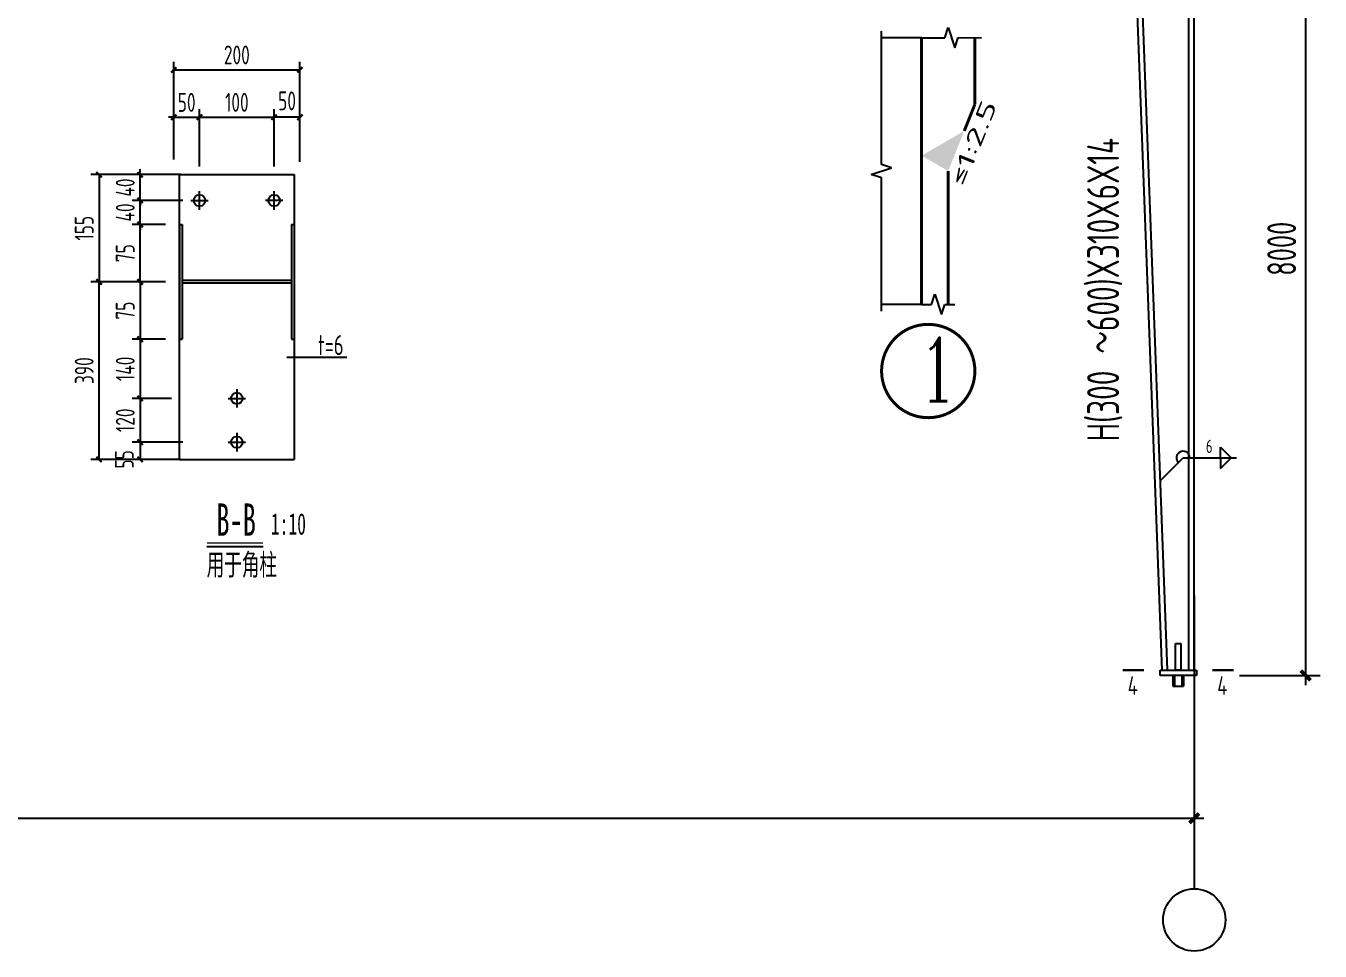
# Model space of a CAD drawing. Extents: x -17471 to 313636, y -71590 to 757901.
# Drawn here: x 228823 to 253097, y 582926 to 600274 of the extents above; entities that cross this region are included whole.
import ezdxf
from ezdxf.enums import TextEntityAlignment as Align

# ---------------------------------------------------------------- set-up
doc = ezdxf.new("R2010")
doc.units = 0
doc.header["$LTSCALE"] = 1000
doc.header["$MEASUREMENT"] = 0
for name, color, linetype in [('10', 7, 'Continuous'), ('112', 253, 'Continuous'), ('116', 1, 'Continuous'), ('14', 2, 'Continuous'), ('ADIM', 3, 'Continuous'), ('DIM', 3, 'Continuous'), ('DOTE', 1, 'Continuous'), ('PUB_TEXT', 7, 'Continuous'), ('THICK', 6, 'Continuous'), ('THIN', 7, 'Continuous'), ('墙线__粗线', 7, 'Continuous'), ('柱子', 3, 'Continuous'), ('焊缝标注', 253, 'Continuous')]:
    doc.layers.add(name, color=color, linetype=linetype)
doc.layers.add('TEXT', color=7, linetype='Continuous', lineweight=13)
doc.styles.add('_TCH_AXIS', font='COMPLEX', dxfattribs={"bigfont": 'GBCBIG'})
doc.styles.add('STYLE1', font='simhei.ttf', dxfattribs={"width": 0.8})
doc.styles.add('TSSD_Dimension', font='Tssdeng.shx', dxfattribs={"width": 0.7, "bigfont": 'hztxt.shx'})
doc.styles.add('TSSD_REIN', font='Tssdeng.shx', dxfattribs={"width": 0.7, "bigfont": 'hztxt.shx'})
doc.dimstyles.new('TSSD_200_200', dxfattribs={"dimtxt": 600, "dimasz": 200, "dimexe": 200, "dimexo": 500, "dimgap": 200, "dimtad": 1, "dimdec": 0, "dimzin": 0, "dimdsep": 46, "dimtxsty": 'TSSD_Dimension', "dimblk": 'ARCHTICK', "dimcen": 0, "dimdle": 200, "dimclrt": 7, "dimadec": 0, "dimazin": 0, "dimtfac": 1, "dimtdec": 0, "dimtix": 1, "dimtmove": 2, "dimatfit": 3, "dimfxl": 0, "dimtolj": 1, "dimtzin": 0, "dimarcsym": 0})
doc.dimstyles.new('TSSD_20_1', dxfattribs={"dimtxt": 3.5, "dimasz": 1, "dimexe": 1.5, "dimexo": 1.5, "dimgap": 1, "dimtad": 1, "dimdec": 0, "dimlfac": 20, "dimzin": 0, "dimdsep": 46, "dimtxsty": 'TSSD_Dimension', "dimblk": 'ARCHTICK', "dimblk1": 'ARCHTICK', "dimblk2": 'ARCHTICK', "dimsah": 1, "dimcen": 0, "dimclrd": 3, "dimclre": 3, "dimclrt": 7, "dimadec": 0, "dimazin": 0, "dimtfac": 1, "dimtdec": 0, "dimtix": 1, "dimtmove": 2, "dimatfit": 3, "dimldrblk": 'ARCHTICK', "dimfxl": 0, "dimtvp": 0.7, "dimtolj": 1, "dimtzin": 0, "dimarcsym": 0})

# ---------------------------------------------------------------- blocks, each defined once
blk = doc.blocks.new('_ArchTick')
at = {"color": 0, "linetype": 'ByBlock', "const_width": 0.4}
blk.add_lwpolyline([(-0.5, -0.5), (0.5, 0.5)], dxfattribs=at)
blk = doc.blocks.new('*D565')
at = {"layer": 'Defpoints', "color": 0, "transparency": 16777216}
for p in [(251137, 604095), (252827, 604095), (251137, 588095)]:
    blk.add_point(p, dxfattribs=at)
at = {"layer": 'DIM', "color": 0, "lineweight": -2, "transparency": 16777216}
for p, q in [((252827, 587915), (252827, 604275)), ((251587, 604095), (253097, 604095)), ((251587, 588095), (253097, 588095))]:
    blk.add_line(p, q, dxfattribs=at)
at = {"layer": 'DIM', "color": 0, "lineweight": -2, "transparency": 16777216, "xscale": 180, "yscale": 180, "zscale": 180}
for p, rotation in [((252827, 604095), 90), ((252827, 588095), 270)]:
    blk.add_blockref('_ArchTick', p, dxfattribs=dict(at, rotation=rotation))
at = {"layer": 'DIM', "color": 7, "transparency": 16777216, "insert": (252377, 596095), "char_height": 540, "attachment_point": 5, "rotation": 90, "style": 'TSSD_REIN'}
blk.add_mtext('\\A1;8000', dxfattribs=at)
blk = doc.blocks.new('*D567')
at = {"layer": 'Defpoints', "color": 0, "transparency": 16777216}
for p in [(201697, 588095), (250737, 588095), (250737, 585417)]:
    blk.add_point(p, dxfattribs=at)
at = {"layer": 'DIM', "color": 0, "lineweight": -2, "transparency": 16777216}
for p, q in [((201697, 587645), (201697, 585147)), ((250737, 587645), (250737, 585147)), ((201517, 585417), (250917, 585417))]:
    blk.add_line(p, q, dxfattribs=at)
at = {"layer": 'DIM', "color": 0, "lineweight": -2, "transparency": 16777216, "xscale": 180, "yscale": 180, "zscale": 180, "rotation": 180}
blk.add_blockref('_ArchTick', (201697, 585417), dxfattribs=at)
at = {"layer": 'DIM', "color": 0, "lineweight": -2, "transparency": 16777216, "xscale": 180, "yscale": 180, "zscale": 180}
blk.add_blockref('_ArchTick', (250737, 585417), dxfattribs=at)
at = {"layer": 'DIM', "color": 7, "transparency": 16777216, "insert": (226217, 585867), "char_height": 540, "attachment_point": 5, "style": 'TSSD_REIN'}
blk.add_mtext('\\A1;24520', dxfattribs=at)
blk = doc.blocks.new('*D592')
at = {"layer": 'ADIM', "color": 3, "lineweight": -2, "transparency": 16777216}
for p, q in [((10946070, -1659312), (10946070, -1657851)), ((10948408, -1659703), (10948408, -1657851)), ((10946070, -1658001), (10948408, -1658001))]:
    blk.add_line(p, q, dxfattribs=at)
at = {"layer": 'Defpoints', "color": 0, "transparency": 16777216}
for p in [(10948408, -1658001), (10946070, -1659462), (10948408, -1659853, 1169)]:
    blk.add_point(p, dxfattribs=at)
at = {"layer": 'ADIM', "color": 3, "lineweight": -2, "transparency": 16777216, "xscale": 100, "yscale": 100, "zscale": 100, "rotation": 180}
blk.add_blockref('_ArchTick', (10946070, -1658001), dxfattribs=at)
at = {"layer": 'ADIM', "color": 3, "lineweight": -2, "transparency": 16777216, "xscale": 100, "yscale": 100, "zscale": 100}
blk.add_blockref('_ArchTick', (10948408, -1658001), dxfattribs=at)
at = {"layer": 'ADIM', "color": 7, "transparency": 16777216, "insert": (10947239, -1657726), "char_height": 350, "attachment_point": 5, "style": 'TSSD_Dimension'}
blk.add_mtext('\\A1;200', dxfattribs=at)
blk = doc.blocks.new('*D593')
at = {"layer": 'ADIM', "color": 3, "lineweight": -2, "transparency": 16777216}
for p, q in [((10946199, -1659942), (10945297, -1659942)), ((10945447, -1659942), (10945447, -1659842)), ((10945447, -1660420), (10945447, -1659942)), ((10946239, -1660420), (10945297, -1660420)), ((10945447, -1660420), (10945447, -1660520))]:
    blk.add_line(p, q, dxfattribs=at)
at = {"layer": 'Defpoints', "color": 0, "transparency": 16777216}
for p in [(10945447, -1659942), (10946349, -1659942, 1251), (10946389, -1660420, 1169)]:
    blk.add_point(p, dxfattribs=at)
at = {"layer": 'ADIM', "color": 3, "lineweight": -2, "transparency": 16777216, "xscale": 100, "yscale": 100, "zscale": 100}
for p, rotation in [((10945447, -1659942), 270), ((10945447, -1660420), 90)]:
    blk.add_blockref('_ArchTick', p, dxfattribs=dict(at, rotation=rotation))
at = {"layer": 'ADIM', "color": 7, "transparency": 16777216, "insert": (10945172, -1660181), "char_height": 350, "attachment_point": 5, "rotation": 90, "style": 'TSSD_Dimension'}
blk.add_mtext('\\A1;40', dxfattribs=at)
blk = doc.blocks.new('*D594')
at = {"layer": 'ADIM', "color": 3, "lineweight": -2, "transparency": 16777216}
for p, q in [((10946239, -1664897), (10945297, -1664897)), ((10945447, -1664897), (10945447, -1665215)), ((10946199, -1665215), (10945297, -1665215))]:
    blk.add_line(p, q, dxfattribs=at)
at = {"layer": 'Defpoints', "color": 0, "transparency": 16777216}
for p in [(10946389, -1664897, -322), (10945447, -1665215), (10946349, -1665215, 1251)]:
    blk.add_point(p, dxfattribs=at)
at = {"layer": 'ADIM', "color": 3, "lineweight": -2, "transparency": 16777216, "xscale": 100, "yscale": 100, "zscale": 100}
for p, rotation in [((10945447, -1664897), 90), ((10945447, -1665215), 270)]:
    blk.add_blockref('_ArchTick', p, dxfattribs=dict(at, rotation=rotation))
at = {"layer": 'ADIM', "color": 7, "transparency": 16777216, "insert": (10945155, -1665215), "char_height": 350, "attachment_point": 5, "rotation": 90, "style": 'TSSD_Dimension'}
blk.add_mtext('\\A1;55', dxfattribs=at)
blk = doc.blocks.new('*D595')
at = {"layer": 'ADIM', "color": 3, "lineweight": -2, "transparency": 16777216}
for p, q in [((10946239, -1660420), (10945297, -1660420)), ((10945447, -1660420), (10945447, -1660320)), ((10945447, -1660866), (10945447, -1660420)), ((10945920, -1660866), (10945297, -1660866)), ((10945447, -1660866), (10945447, -1660966))]:
    blk.add_line(p, q, dxfattribs=at)
at = {"layer": 'Defpoints', "color": 0, "transparency": 16777216}
for p in [(10945447, -1660420), (10946389, -1660420, 1169), (10946070, -1660866, 1169)]:
    blk.add_point(p, dxfattribs=at)
at = {"layer": 'ADIM', "color": 3, "lineweight": -2, "transparency": 16777216, "xscale": 100, "yscale": 100, "zscale": 100}
for p, rotation in [((10945447, -1660420), 270), ((10945447, -1660866), 90)]:
    blk.add_blockref('_ArchTick', p, dxfattribs=dict(at, rotation=rotation))
at = {"layer": 'ADIM', "color": 7, "transparency": 16777216, "insert": (10945172, -1660643), "char_height": 350, "attachment_point": 5, "rotation": 90, "style": 'TSSD_Dimension'}
blk.add_mtext('\\A1;40', dxfattribs=at)
blk = doc.blocks.new('*D596')
at = {"layer": 'ADIM', "color": 3, "lineweight": -2, "transparency": 16777216}
for p, q in [((10946027, -1659942), (10944537, -1659942)), ((10944687, -1659942), (10944687, -1661929)), ((10945920, -1661929), (10944537, -1661929))]:
    blk.add_line(p, q, dxfattribs=at)
at = {"layer": 'Defpoints', "color": 0, "transparency": 16777216}
for p in [(10946177, -1659942, 1169), (10944687, -1661929), (10946070, -1661929, 1169)]:
    blk.add_point(p, dxfattribs=at)
at = {"layer": 'ADIM', "color": 3, "lineweight": -2, "transparency": 16777216, "xscale": 100, "yscale": 100, "zscale": 100}
for p, rotation in [((10944687, -1659942), 90), ((10944687, -1661929), 270)]:
    blk.add_blockref('_ArchTick', p, dxfattribs=dict(at, rotation=rotation))
at = {"layer": 'ADIM', "color": 7, "transparency": 16777216, "insert": (10944412, -1660935), "char_height": 350, "attachment_point": 5, "rotation": 90, "style": 'TSSD_Dimension'}
blk.add_mtext('\\A1;155', dxfattribs=at)
blk = doc.blocks.new('*D597')
at = {"layer": 'ADIM', "color": 3, "lineweight": -2, "transparency": 16777216}
for p, q in [((10945920, -1660866), (10945297, -1660866)), ((10945447, -1661929), (10945447, -1660866)), ((10945920, -1661929), (10945297, -1661929))]:
    blk.add_line(p, q, dxfattribs=at)
at = {"layer": 'Defpoints', "color": 0, "transparency": 16777216}
for p in [(10945447, -1660866), (10946070, -1660866, 1169), (10946070, -1661929, 1169)]:
    blk.add_point(p, dxfattribs=at)
at = {"layer": 'ADIM', "color": 3, "lineweight": -2, "transparency": 16777216, "xscale": 100, "yscale": 100, "zscale": 100}
for p, rotation in [((10945447, -1660866), 90), ((10945447, -1661929), 270)]:
    blk.add_blockref('_ArchTick', p, dxfattribs=dict(at, rotation=rotation))
at = {"layer": 'ADIM', "color": 7, "transparency": 16777216, "insert": (10945172, -1661397), "char_height": 350, "attachment_point": 5, "rotation": 90, "style": 'TSSD_Dimension'}
blk.add_mtext('\\A1;75', dxfattribs=at)
blk = doc.blocks.new('*D598')
at = {"layer": 'ADIM', "color": 3, "lineweight": -2, "transparency": 16777216}
for p, q in [((10946027, -1664085), (10945297, -1664085)), ((10945447, -1664085), (10945447, -1664897)), ((10946239, -1664897), (10945297, -1664897))]:
    blk.add_line(p, q, dxfattribs=at)
at = {"layer": 'Defpoints', "color": 0, "transparency": 16777216}
for p in [(10946177, -1664085, 720), (10945447, -1664897), (10946389, -1664897, -322)]:
    blk.add_point(p, dxfattribs=at)
at = {"layer": 'ADIM', "color": 3, "lineweight": -2, "transparency": 16777216, "xscale": 100, "yscale": 100, "zscale": 100}
for p, rotation in [((10945447, -1664085), 90), ((10945447, -1664897), 270)]:
    blk.add_blockref('_ArchTick', p, dxfattribs=dict(at, rotation=rotation))
at = {"layer": 'ADIM', "color": 7, "transparency": 16777216, "insert": (10945172, -1664491), "char_height": 350, "attachment_point": 5, "rotation": 90, "style": 'TSSD_Dimension'}
blk.add_mtext('\\A1;120', dxfattribs=at)
blk = doc.blocks.new('*D599')
at = {"layer": 'ADIM', "color": 3, "lineweight": -2, "transparency": 16777216}
for p, q in [((10945920, -1661929), (10944537, -1661929)), ((10944687, -1665215), (10944687, -1661929)), ((10946040, -1665215), (10944537, -1665215))]:
    blk.add_line(p, q, dxfattribs=at)
at = {"layer": 'Defpoints', "color": 0, "transparency": 16777216}
for p in [(10944687, -1661929), (10946070, -1661929, 1169), (10946190, -1665215, 200)]:
    blk.add_point(p, dxfattribs=at)
at = {"layer": 'ADIM', "color": 3, "lineweight": -2, "transparency": 16777216, "xscale": 100, "yscale": 100, "zscale": 100}
for p, rotation in [((10944687, -1661929), 90), ((10944687, -1665215), 270)]:
    blk.add_blockref('_ArchTick', p, dxfattribs=dict(at, rotation=rotation))
at = {"layer": 'ADIM', "color": 7, "transparency": 16777216, "insert": (10944412, -1663572), "char_height": 350, "attachment_point": 5, "rotation": 90, "style": 'TSSD_Dimension'}
blk.add_mtext('\\A1;390', dxfattribs=at)
blk = doc.blocks.new('*D600')
at = {"layer": 'ADIM', "color": 3, "lineweight": -2, "transparency": 16777216}
for p, q in [((10945920, -1661929), (10945297, -1661929)), ((10945447, -1661929), (10945447, -1662991)), ((10945920, -1662991), (10945297, -1662991))]:
    blk.add_line(p, q, dxfattribs=at)
at = {"layer": 'Defpoints', "color": 0, "transparency": 16777216}
for p in [(10946070, -1661929, 1169), (10945447, -1662991), (10946070, -1662991, 1169)]:
    blk.add_point(p, dxfattribs=at)
at = {"layer": 'ADIM', "color": 3, "lineweight": -2, "transparency": 16777216, "xscale": 100, "yscale": 100, "zscale": 100}
for p, rotation in [((10945447, -1661929), 90), ((10945447, -1662991), 270)]:
    blk.add_blockref('_ArchTick', p, dxfattribs=dict(at, rotation=rotation))
at = {"layer": 'ADIM', "color": 7, "transparency": 16777216, "insert": (10945172, -1662460), "char_height": 350, "attachment_point": 5, "rotation": 90, "style": 'TSSD_Dimension'}
blk.add_mtext('\\A1;75', dxfattribs=at)
blk = doc.blocks.new('*D601')
at = {"layer": 'ADIM', "color": 3, "lineweight": -2, "transparency": 16777216}
for p, q in [((10947930, -1659792), (10947930, -1658729)), ((10948408, -1659662), (10948408, -1658729)), ((10948408, -1658879), (10947930, -1658879))]:
    blk.add_line(p, q, dxfattribs=at)
at = {"layer": 'Defpoints', "color": 0, "transparency": 16777216}
for p in [(10947930, -1658879), (10947930, -1659942), (10948408, -1659812)]:
    blk.add_point(p, dxfattribs=at)
at = {"layer": 'ADIM', "color": 3, "lineweight": -2, "transparency": 16777216, "xscale": 100, "yscale": 100, "zscale": 100, "rotation": 180}
blk.add_blockref('_ArchTick', (10947930, -1658879), dxfattribs=at)
at = {"layer": 'ADIM', "color": 3, "lineweight": -2, "transparency": 16777216, "xscale": 100, "yscale": 100, "zscale": 100}
blk.add_blockref('_ArchTick', (10948408, -1658879), dxfattribs=at)
at = {"layer": 'ADIM', "color": 7, "transparency": 16777216, "insert": (10948169, -1658576), "char_height": 350, "attachment_point": 5, "style": 'TSSD_Dimension'}
blk.add_mtext('\\A1;50', dxfattribs=at)
blk = doc.blocks.new('*D602')
at = {"layer": 'ADIM', "color": 3, "lineweight": -2, "transparency": 16777216}
for p, q in [((10946070, -1659662), (10946070, -1658729)), ((10946548, -1659792), (10946548, -1658729)), ((10946070, -1658879), (10945970, -1658879)), ((10946070, -1658879), (10946548, -1658879)), ((10946548, -1658879), (10946648, -1658879))]:
    blk.add_line(p, q, dxfattribs=at)
at = {"layer": 'Defpoints', "color": 0, "transparency": 16777216}
for p in [(10946548, -1658879), (10946070, -1659812), (10946548, -1659942)]:
    blk.add_point(p, dxfattribs=at)
at = {"layer": 'ADIM', "color": 3, "lineweight": -2, "transparency": 16777216, "xscale": 100, "yscale": 100, "zscale": 100}
blk.add_blockref('_ArchTick', (10946070, -1658879), dxfattribs=at)
at = {"layer": 'ADIM', "color": 3, "lineweight": -2, "transparency": 16777216, "xscale": 100, "yscale": 100, "zscale": 100, "rotation": 180}
blk.add_blockref('_ArchTick', (10946548, -1658879), dxfattribs=at)
at = {"layer": 'ADIM', "color": 7, "transparency": 16777216, "insert": (10946309, -1658604), "char_height": 350, "attachment_point": 5, "style": 'TSSD_Dimension'}
blk.add_mtext('\\A1;50', dxfattribs=at)
blk = doc.blocks.new('*D603')
at = {"layer": 'ADIM', "color": 3, "lineweight": -2, "transparency": 16777216}
for p, q in [((10946548, -1659792), (10946548, -1658729)), ((10947930, -1659792), (10947930, -1658729)), ((10946548, -1658879), (10947930, -1658879))]:
    blk.add_line(p, q, dxfattribs=at)
at = {"layer": 'Defpoints', "color": 0, "transparency": 16777216}
for p in [(10947930, -1658879), (10946548, -1659942), (10947930, -1659942)]:
    blk.add_point(p, dxfattribs=at)
at = {"layer": 'ADIM', "color": 3, "lineweight": -2, "transparency": 16777216, "xscale": 100, "yscale": 100, "zscale": 100, "rotation": 180}
blk.add_blockref('_ArchTick', (10946548, -1658879), dxfattribs=at)
at = {"layer": 'ADIM', "color": 3, "lineweight": -2, "transparency": 16777216, "xscale": 100, "yscale": 100, "zscale": 100}
blk.add_blockref('_ArchTick', (10947930, -1658879), dxfattribs=at)
at = {"layer": 'ADIM', "color": 7, "transparency": 16777216, "insert": (10947239, -1658604), "char_height": 350, "attachment_point": 5, "style": 'TSSD_Dimension'}
blk.add_mtext('\\A1;100', dxfattribs=at)
blk = doc.blocks.new('*D591')
at = {"layer": 'ADIM', "color": 3, "lineweight": -2, "transparency": 16777216}
for p, q in [((10945920, -1662991), (10945297, -1662991)), ((10945447, -1662991), (10945447, -1664085)), ((10946027, -1664085), (10945297, -1664085))]:
    blk.add_line(p, q, dxfattribs=at)
at = {"layer": 'Defpoints', "color": 0, "transparency": 16777216}
for p in [(10946070, -1662991, -73), (10945447, -1664085), (10946177, -1664085, -322)]:
    blk.add_point(p, dxfattribs=at)
at = {"layer": 'ADIM', "color": 3, "lineweight": -2, "transparency": 16777216, "xscale": 100, "yscale": 100, "zscale": 100}
for p, rotation in [((10945447, -1662991), 90), ((10945447, -1664085), 270)]:
    blk.add_blockref('_ArchTick', p, dxfattribs=dict(at, rotation=rotation))
at = {"layer": 'ADIM', "color": 7, "transparency": 16777216, "insert": (10945172, -1663538), "char_height": 350, "attachment_point": 5, "rotation": 90, "style": 'TSSD_Dimension'}
blk.add_mtext('\\A1;140', dxfattribs=at)
blk = doc.blocks.new('zj2')
at = {"color": 2}
for p, q in [((10946176.5, -1665215.3, 213), (10946176.5, -1659941.8, 1256.9)), ((10948301.5, -1659941.8, 2425.7), (10948301.5, -1665215.3, 2372.5)), ((10946176.5, -1665215.3, 476.7), (10948301.5, -1665215.3, 1539.2))]:
    blk.add_line(p, q, dxfattribs=at)
at = {"color": 3}
for p, q in [((10946176.5, -1660866.2, 1256.9), (10946176.5, -1662991.2, 1256.9)), ((10946176.5, -1660866.2, 1256.9), (10946226.5, -1660866.2, 1256.9)), ((10946226.5, -1660866.2, 1256.9), (10946226.5, -1662991.2, 1256.9)), ((10948251.5, -1660866.2, 2425.7), (10948251.5, -1662991.2, 2425.7)), ((10948251.5, -1660866.2, 2425.7), (10948301.5, -1660866.2, 2425.7)), ((10948301.5, -1660866.2, 2425.7), (10948301.5, -1662991.2, 2425.7)), ((10948251.5, -1661903.7, 2398.2), (10946226.5, -1661903.7, 1284.4)), ((10948251.5, -1661953.7, 2398.2), (10946226.5, -1661953.7, 1284.4)), ((10946176.5, -1662991.2, 1256.9), (10946226.5, -1662991.2, 1256.9)), ((10948251.5, -1662991.2, 2425.7), (10948301.5, -1662991.2, 2372.5))]:
    blk.add_line(p, q, dxfattribs=at)
at = {"layer": 'ADIM'}
blk.add_line((10948165.8, -1663319.5, 88.2), (10949278.1, -1663319.5, 88.2), dxfattribs=at)
at = {"layer": 'THICK', "linetype": 'Continuous', "const_width": 29.9, "elevation": 55.1}
blk.add_lwpolyline([(10946685.5, -1666763.3), (10947723.7, -1666763.3)], dxfattribs=at)
at = {"layer": 'THIN', "color": 2}
blk.add_line((10946176.5, -1659941.8, 1256.9), (10948301.5, -1659941.8, 2425.7), dxfattribs=at)
at = {"layer": 'THIN'}
for p, q in [((10946548.4, -1660590.8, 1256.9), (10946548.4, -1660248.2, 1256.9)), ((10947929.7, -1660590.8, 1256.9), (10947929.7, -1660248.2, 1256.9)), ((10946388.6, -1660420, 1256.9), (10946707.4, -1660420, 1256.9)), ((10948089.5, -1660420, 1256.9), (10947770.7, -1660420, 1256.9)), ((10947079.2, -1664085.3, 1008), (10947398, -1664085.3, 1008)), ((10947239, -1663914.4, 1008), (10947239, -1664257.1, 1008)), ((10947239, -1664725.7, -34.4), (10947239, -1665068.4, -34.4)), ((10947079.2, -1664896.6, -34.4), (10947398, -1664896.6, -34.4))]:
    blk.add_line(p, q, dxfattribs=at)
at = {"layer": 'THIN', "linetype": 'Continuous', "elevation": 55.1}
blk.add_lwpolyline([(10946685.5, -1666829.7), (10947723.7, -1666829.7)], dxfattribs=at)
at = {"layer": 'THIN'}
for centre in [(10946548, -1660420, 1256.9), (10947930.1, -1660420, 1256.9), (10947238.6, -1664085.3, 1008), (10947238.6, -1664896.6, -34.4)]:
    blk.add_circle(centre, 105.8, dxfattribs=at)
at = {"layer": 'TEXT'}
for s, height, style, width, p in [('t=6', 371.88, 'TSSD_REIN', 0.7, (10948741, -1663283.6, 88.2)), ('B-B', 597.66, 'STYLE1', 0.6, (10946859.9, -1666629.2, 254.3)), ('用于角柱', 398.44, 'STYLE1', 0.6, (10946678.5, -1667362.2, 785.6))]:
    blk.add_text(s, height=height, dxfattribs=dict(at, style=style, width=width)).set_placement(p)
at = {"layer": 'TEXT', "style": 'STYLE1', "width": 0.6}
blk.add_text('1:10', height=398.44, dxfattribs=at).set_placement((10947869, -1666729, 55.1), align=Align.BOTTOM_LEFT)
at = {"layer": 'ADIM'}
for base, p1, p2, angle, text, picture, middle in [((10948407.8, -1658000.7, 1256.9), (10946070.3, -1659462.1, 1256.9), (10948407.8, -1659852.5, 2425.7), 180, '200', '*D592', (10947239, -1657725.7, 1256.9)), ((10946548.4, -1658879.3, 1256.9), (10946070.3, -1659812, 1256.9), (10946548.4, -1659941.8, 1256.9), 180, '50', '*D602', (10946309.4, -1658604.3, 1256.9)), ((10947929.7, -1658879.3, 1256.9), (10946548.4, -1659941.8, 1256.9), (10947929.7, -1659941.8, 1256.9), 180, '100', '*D603', (10947239, -1658604.3, 1256.9)), ((10944687.5, -1661928.7, 88.2), (10946176.5, -1659941.8, 1256.9), (10946070.3, -1661928.7, 1256.9), 90, '155', '*D596', (10944412.5, -1660935.3, 88.2)), ((10945446.9, -1659941.8, 88.2), (10946388.6, -1660420, 1256.9), (10946349.1, -1659941.8, 1339.4), 90, '40', '*D593', (10945171.9, -1660180.9, 88.2)), ((10945446.9, -1660420, 88.2), (10946070.3, -1660866.2, 1256.9), (10946388.6, -1660420, 1256.9), 90, '40', '*D595', (10945171.9, -1660643.1, 88.2)), ((10945446.9, -1660866.2, 88.2), (10946070.3, -1661928.7, 1256.9), (10946070.3, -1660866.2, 1256.9), 90, '75', '*D597', (10945171.9, -1661397.5, 88.2)), ((10944687.5, -1661928.7, 88.2), (10946189.7, -1665215.3, 288), (10946070.3, -1661928.7, 1256.9), 90, '390', '*D599', (10944412.5, -1663572, 88.2)), ((10945446.9, -1662991.2, 88.2), (10946070.3, -1661928.7, 1256.9), (10946070.3, -1662991.2, 1256.9), 90, '75', '*D600', (10945171.9, -1662460, 88.2)), ((10945446.9, -1664085.3, 1330.3), (10946070.3, -1662991.2, 1256.9), (10946176.5, -1664085.3, 1008), 90, '140', '*D591', (10945171.9, -1663538.2, 1330.3)), ((10945446.9, -1664897, 288), (10946176.5, -1664085.3, 1008), (10946388.6, -1664897, -34.4), 90, '120', '*D598', (10945171.9, -1664491.1, 288))]:
    dim = blk.add_linear_dim(base=base, p1=p1, p2=p2, angle=angle, text=text, dimstyle='TSSD_20_1', override={"dimscale": 100, "dimlfac": 0.2}, dxfattribs=at)
    dim.commit()
    dim.dimension.update_dxf_attribs({"geometry": picture, "text_midpoint": middle})
for base, p1, p2, angle, text, picture, middle in [((10947929.7, -1658879.3, 1256.9), (10948407.8, -1659812, 1256.9), (10947929.7, -1659941.8, 1256.9), 180, '50', '*D601', (10948168.7, -1658575.7, 1256.9)), ((10945446.9, -1665215.3, 288), (10946388.6, -1664897, -34.4), (10946349.1, -1665215.3, 1539.2), 90, '55', '*D594', (10945154.8, -1665215.3, 288))]:
    dim = blk.add_linear_dim(base=base, p1=p1, p2=p2, angle=angle, text=text, dimstyle='TSSD_20_1', override={"dimscale": 100, "dimlfac": 0.2}, dxfattribs=at)
    dim.commit()
    dim.dimension.update_dxf_attribs({"geometry": picture, "text_midpoint": middle, "dimtype": 128})

msp = doc.modelspace()

# ---------------------------------------------------------------- linework, layer by layer
at = {"layer": '10', "const_width": 56.2}
msp.add_lwpolyline([(246622, 593802.6, 1), (244872, 593802.6, 1), (246622, 593802.6, 1)], format="xyb", dxfattribs=at)
at = {"layer": '10', "const_width": 45}
for points in [[(249396.5, 588194.9), (249796.5, 588194.9)], [(251476.5, 588194.9), (251076.5, 588194.9)]]:
    msp.add_lwpolyline(points, dxfattribs=at)
at = {"layer": '112', "color": 3}
msp.add_circle((250736.5, 583510.4), 584.5, dxfattribs=at)
at = {"layer": '116'}
for p, q in [((250336.5, 588094.9), (250336.5, 587894.9)), ((250366.5, 588094.9), (250366.5, 587894.9)), ((250506.5, 588094.9), (250506.5, 587894.9)), ((250536.5, 588094.9), (250536.5, 587894.9)), ((250336.5, 587894.9), (250536.5, 587894.9))]:
    msp.add_line(p, q, dxfattribs=at)
at = {"layer": '14'}
for p, q in [((250386.5, 588694.9), (250486.5, 588694.9)), ((250386.5, 588194.9), (250386.5, 588694.9)), ((250486.5, 588694.9), (250486.5, 588194.9)), ((250096.5, 588194.9), (250776.5, 588194.9)), ((250096.5, 588094.9), (250096.5, 588194.9)), ((250486.5, 588194.9), (250386.5, 588194.9)), ((250776.5, 588194.9), (250776.5, 588094.9)), ((250776.5, 588094.9), (250096.5, 588094.9))]:
    msp.add_line(p, q, dxfattribs=at)
at = {"layer": 'DOTE'}
msp.add_line((250736.5, 589594.9), (250736.5, 584094.9), dxfattribs=at)
at = {"layer": '墙线__粗线', "color": 253}
for p, q in [((244868.1, 597677.6), (244872, 600177.6)), ((246059.5, 600052.6), (246122, 600245)), ((246122, 600245), (246246.7, 599861.1)), ((245622, 600052.6), (244872, 600052.6)), ((245622, 600052.6), (246059.5, 600052.6)), ((246246.7, 599861.1), (246309.5, 600053.3)), ((246309.5, 600053.3), (246747, 600052.6)), ((245060.3, 597614.8), (244868.1, 597677.6)), ((244679.7, 597490.1), (245060.3, 597614.8)), ((244872, 597427.6), (244679.7, 597490.1)), ((244872, 594927.6), (244872, 597427.6)), ((245809.5, 595052.6), (245872, 595245)), ((245872, 595245), (245996.7, 594860.7)), ((245622, 595052.6), (244872, 595052.6)), ((245622, 595052.6), (245809.5, 595052.6)), ((245996.7, 594860.7), (246059.5, 595052.9)), ((246059.5, 595052.9), (246247, 595052.6))]:
    msp.add_line(p, q, dxfattribs=at)
at = {"layer": '墙线__粗线', "color": 2, "const_width": 56.2}
for points in [[(245622, 597841.3), (245622, 600052.6)], [(246622, 598802.6), (246622, 600052.6)], [(246422.3, 598303.3), (246622, 598802.6)]]:
    msp.add_lwpolyline(points, dxfattribs=at)
at = {"layer": '墙线__粗线', "color": 3, "const_width": 56.2}
for points in [[(245622, 595052.6), (245622, 597841.3)], [(246122, 595052.6), (246122, 597552.6)]]:
    msp.add_lwpolyline(points, dxfattribs=at)
at = {"layer": '墙线__粗线'}
msp.add_solid([(246122, 597552.6), (245622, 597841.3), (246422.3, 598303.3)], dxfattribs=at)
at = {"layer": '柱子'}
for p, q in [((250636.5, 588194.9), (250636.5, 603999.8)), ((250736.5, 588194.9), (250736.5, 603994.8)), ((250136.5, 588194.9), (249599.9, 602417.7)), ((250236.5, 588194.9), (249699.9, 602417.7))]:
    msp.add_line(p, q, dxfattribs=at)
at = {"layer": '焊缝标注'}
for p, q in [((251226.8, 592374.7), (251426.8, 592174.7)), ((251226.8, 592174.7), (251226.8, 592374.7)), ((250102.4, 591750.6), (250526.8, 592174.7)), ((250526.8, 592174.7), (251526.8, 592174.7)), ((251226.8, 591974.7), (251426.8, 592174.7)), ((251226.8, 592174.7), (251226.8, 591974.7))]:
    msp.add_line(p, q, dxfattribs=at)
msp.add_arc((250526.8, 592174.7), 125, 0, 224.97724, dxfattribs=at)
msp.add_solid([(250102.4, 591750.6), (250183.7, 591810.7), (250162.5, 591831.9)], dxfattribs=at)

# ---------------------------------------------------------------- block references
at = {"xscale": 1.0125, "yscale": 1.0125, "zscale": 1.0125}
msp.add_blockref('zj2', (-10851300, 2278176, -1183.4), dxfattribs=at)

# ---------------------------------------------------------------- texts
at = {"layer": '10', "style": '_TCH_AXIS', "width": 0.705882}
msp.add_text('1', height=1190, dxfattribs=at).set_placement((245563.5, 593240.2))
at = {"layer": '10', "style": 'TSSD_REIN', "width": 0.936007}
for p, p2 in [((249488.5, 587730.4), (249677.5, 587730.4)), ((251168.5, 587730.4), (251357.5, 587730.4))]:
    msp.add_text('4', height=350, dxfattribs=at).set_placement(p, p2, align=Align.FIT)
at = {"layer": 'PUB_TEXT', "style": 'TSSD_REIN', "width": 0.7}
for s, p in [('600)X310X6X14', (249327.6, 594550.6)), ('～', (249327.6, 594130.6)), ('H(300', (249327.6, 592482.9))]:
    msp.add_text(s, height=600, rotation=90, dxfattribs=at).set_placement(p)
at = {"layer": '墙线__粗线', "color": 253, "style": 'TSSD_REIN', "width": 1.327238}
msp.add_text('≤1:2.5', height=312.5, rotation=68.19864, dxfattribs=at).set_placement((246424.8, 597241), (247046.9, 598796.2), align=Align.FIT)
at = {"layer": '焊缝标注', "style": 'TSSD_REIN', "width": 0.97998}
msp.add_text('6', height=250, dxfattribs=at).set_placement((250956.8, 592264.7), (251079.3, 592264.7), align=Align.FIT)

# ---------------------------------------------------------------- dimensions: what is measured, and where the dimension line sits
at = {"layer": 'DIM'}
dim = msp.add_linear_dim(base=(252827.4, 604094.9), p1=(251136.6, 588094.9), p2=(251136.6, 604094.9), angle=90, dimstyle='TSSD_200_200', override={"dimscale": 0.9, "dimexe": 300, "dimlfac": 0.5, "dimtxsty": 'TSSD_REIN'}, dxfattribs=at)
dim.commit()
dim.dimension.update_dxf_attribs({"geometry": '*D565', "text_midpoint": (252377.4, 596094.9)})
dim = msp.add_linear_dim(base=(250736.5, 585416.8), p1=(201696.5, 588094.9), p2=(250736.5, 588094.9), dimstyle='TSSD_200_200', override={"dimscale": 0.9, "dimexe": 300, "dimlfac": 0.5, "dimtxsty": 'TSSD_REIN'}, dxfattribs=at)
dim.commit()
dim.dimension.update_dxf_attribs({"geometry": '*D567', "text_midpoint": (226216.5, 585866.8)})

doc.saveas('drawing.dxf')
